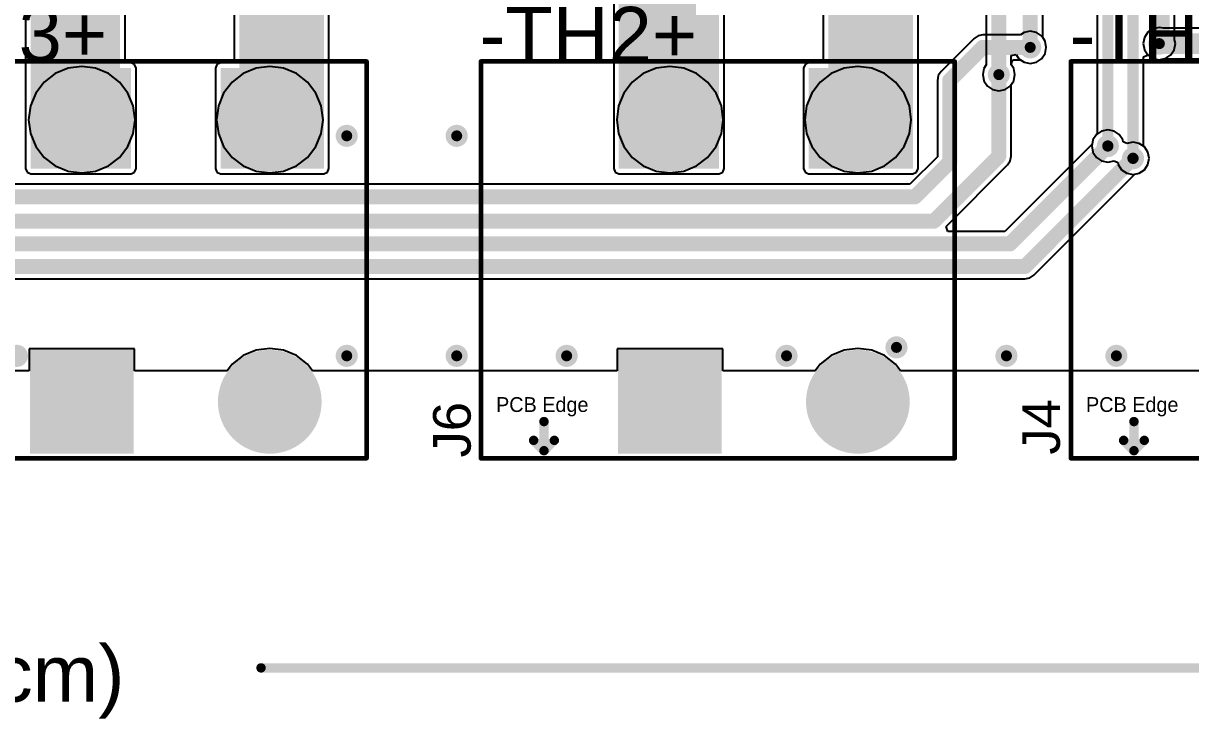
# Model space of a CAD drawing. Header units: millimetres. Extents: x -0.27 to 4.7, y -0.39 to 2.83.
# Drawn here: x 2.266 to 3.508, y -0.393 to 0.346 of the extents above; entities that cross this region are included whole.
import ezdxf

# ---------------------------------------------------------------- set-up
doc = ezdxf.new("R2010")
doc.units = ezdxf.units.MM
doc.header["$MEASUREMENT"] = 0
for name, color, linetype in [('BottomLayer', 5, 'Continuous'), ('BottomSolder', 6, 'Continuous'), ('Mechanical1', 6, 'Continuous'), ('MultiLayer', 9, 'Continuous'), ('PadHoleLayer', 156, 'Continuous'), ('TopLayer', 1, 'Continuous'), ('TopOverlay', 2, 'Continuous'), ('TopSolder', 216, 'Continuous'), ('ViaHoleLayer', 16, 'Continuous')]:
    doc.layers.add(name, color=color, linetype=linetype)
doc.styles.add('Arial', font='', dxfattribs={"height": 0.2})
doc.styles.get('Arial').set_extended_font_data('Arial')

# ---------------------------------------------------------------- blocks, each defined once
blk = doc.blocks.new('HA0200500000G_3')
at = {"layer": 'BottomLayer'}
h = blk.add_hatch(color=5, dxfattribs=at)
edge = h.paths.add_edge_path()
edge.add_arc((-0.1, 0.15), 0.0512, 0, 360)
h = blk.add_hatch(color=5, dxfattribs=at)
edge = h.paths.add_edge_path()
edge.add_arc((0.1, 0.15), 0.0512, 0, 360)
blk.add_hatch(color=5, dxfattribs=at).paths.add_polyline_path([(-0.1512, -0.0988), (-0.0488, -0.0988), (-0.0488, -0.2012), (-0.1512, -0.2012)])
h = blk.add_hatch(color=5, dxfattribs=at)
edge = h.paths.add_edge_path()
edge.add_arc((0.1, -0.15), 0.0512, 0, 360)
at = {"layer": 'BottomSolder'}
h = blk.add_hatch(color=6, dxfattribs=at)
edge = h.paths.add_edge_path()
edge.add_arc((-0.1, 0.15), 0.0552, 0, 360)
h = blk.add_hatch(color=6, dxfattribs=at)
edge = h.paths.add_edge_path()
edge.add_arc((0.1, 0.15), 0.0552, 0, 360)
blk.add_hatch(color=6, dxfattribs=at).paths.add_polyline_path([(-0.1552, -0.0948), (-0.0448, -0.0948), (-0.0448, -0.2052), (-0.1552, -0.2052)])
h = blk.add_hatch(color=6, dxfattribs=at)
edge = h.paths.add_edge_path()
edge.add_arc((0.1, -0.15), 0.0552, 0, 360)
at = {"layer": 'MultiLayer'}
h = blk.add_hatch(color=9, dxfattribs=at)
edge = h.paths.add_edge_path()
edge.add_arc((-0.1, 0.15), 0.0512, 0, 360)
h = blk.add_hatch(color=9, dxfattribs=at)
edge = h.paths.add_edge_path()
edge.add_arc((0.1, 0.15), 0.0512, 0, 360)
blk.add_hatch(color=9, dxfattribs=at).paths.add_polyline_path([(-0.1512, -0.0988), (-0.0488, -0.0988), (-0.0488, -0.2012), (-0.1512, -0.2012)])
h = blk.add_hatch(color=9, dxfattribs=at)
edge = h.paths.add_edge_path()
edge.add_arc((0.1, -0.15), 0.0512, 0, 360)
at = {"layer": 'PadHoleLayer'}
h = blk.add_hatch(color=156, dxfattribs=at)
edge = h.paths.add_edge_path()
edge.add_arc((-0.1, 0.15), 0.0256, 0, 360)
h = blk.add_hatch(color=156, dxfattribs=at)
edge = h.paths.add_edge_path()
edge.add_arc((0.1, 0.15), 0.0256, 0, 360)
h = blk.add_hatch(color=156, dxfattribs=at)
edge = h.paths.add_edge_path()
edge.add_arc((-0.1, -0.15), 0.0256, 0, 360)
h = blk.add_hatch(color=156, dxfattribs=at)
edge = h.paths.add_edge_path()
edge.add_arc((0.1, -0.15), 0.0256, 0, 360)
at = {"layer": 'TopLayer'}
h = blk.add_hatch(color=1, dxfattribs=at)
edge = h.paths.add_edge_path()
edge.add_arc((-0.1, 0.15), 0.0512, 0, 360)
h = blk.add_hatch(color=1, dxfattribs=at)
edge = h.paths.add_edge_path()
edge.add_arc((0.1, 0.15), 0.0512, 0, 360)
blk.add_hatch(color=1, dxfattribs=at).paths.add_polyline_path([(-0.1512, -0.0988), (-0.0488, -0.0988), (-0.0488, -0.2012), (-0.1512, -0.2012)])
h = blk.add_hatch(color=1, dxfattribs=at)
edge = h.paths.add_edge_path()
edge.add_arc((0.1, -0.15), 0.0512, 0, 360)
at = {"layer": 'TopSolder'}
h = blk.add_hatch(color=216, dxfattribs=at)
edge = h.paths.add_edge_path()
edge.add_arc((-0.1, 0.15), 0.0552, 0, 360)
h = blk.add_hatch(color=216, dxfattribs=at)
edge = h.paths.add_edge_path()
edge.add_arc((0.1, 0.15), 0.0552, 0, 360)
blk.add_hatch(color=216, dxfattribs=at).paths.add_polyline_path([(-0.1552, -0.0948), (-0.0448, -0.0948), (-0.0448, -0.2052), (-0.1552, -0.2052)])
h = blk.add_hatch(color=216, dxfattribs=at)
edge = h.paths.add_edge_path()
edge.add_arc((0.1, -0.15), 0.0552, 0, 360)
at = {"layer": 'TopOverlay'}
for points, const_width in [([(-0.301, -0.21), (-0.301, 0.212)], 0.005), ([(-0.301, 0.212), (0.203, 0.212)], 0.005), ([(0.203, -0.21), (0.203, 0.212)], 0.005), ([(-0.234, -0.202), (-0.234, -0.171)], 0.01), ([(-0.245, -0.191), (-0.234, -0.202)], 0.01), ([(-0.234, -0.202), (-0.223, -0.191)], 0.01), ([(-0.301, -0.21), (-0.195, -0.21)], 0.005), ([(-0.195, -0.21), (0.203, -0.21)], 0.005)]:
    blk.add_lwpolyline(points, dxfattribs=dict(at, const_width=const_width))
for points, const_width in [([(-0.3023, 0.212, 1), (-0.2998, 0.212, 1)], 0.0025), ([(-0.3023, 0.212, 1), (-0.2998, 0.212, 1)], 0.0025), ([(0.2018, 0.212, 1), (0.2042, 0.212, 1)], 0.0025), ([(0.2018, 0.212, 1), (0.2042, 0.212, 1)], 0.0025), ([(-0.2365, -0.171, 1), (-0.2315, -0.171, 1)], 0.005), ([(-0.2475, -0.191, 1), (-0.2425, -0.191, 1)], 0.005), ([(-0.2255, -0.191, 1), (-0.2205, -0.191, 1)], 0.005), ([(-0.2365, -0.202, 1), (-0.2315, -0.202, 1)], 0.005), ([(-0.2365, -0.202, 1), (-0.2315, -0.202, 1)], 0.005), ([(-0.2365, -0.202, 1), (-0.2315, -0.202, 1)], 0.005), ([(-0.3023, -0.21, 1), (-0.2998, -0.21, 1)], 0.0025), ([(-0.3023, -0.21, 1), (-0.2998, -0.21, 1)], 0.0025), ([(-0.1963, -0.21, 1), (-0.1938, -0.21, 1)], 0.0025), ([(-0.1963, -0.21, 1), (-0.1938, -0.21, 1)], 0.0025), ([(0.2018, -0.21, 1), (0.2042, -0.21, 1)], 0.0025), ([(0.2018, -0.21, 1), (0.2042, -0.21, 1)], 0.0025)]:
    blk.add_lwpolyline(points, format="xyb", close=True, dxfattribs=dict(at, const_width=const_width))
blk.add_text('PCB Edge', height=0.01575, dxfattribs=at).set_placement((-0.285, -0.1608))
blk = doc.blocks.new('HA0200500000G_4')
at = {"layer": 'BottomLayer'}
h = blk.add_hatch(color=5, dxfattribs=at)
edge = h.paths.add_edge_path()
edge.add_arc((-0.1, 0.15), 0.0512, 0, 360)
h = blk.add_hatch(color=5, dxfattribs=at)
edge = h.paths.add_edge_path()
edge.add_arc((0.1, 0.15), 0.0512, 0, 360)
blk.add_hatch(color=5, dxfattribs=at).paths.add_polyline_path([(-0.1512, -0.0988), (-0.0488, -0.0988), (-0.0488, -0.2012), (-0.1512, -0.2012)])
h = blk.add_hatch(color=5, dxfattribs=at)
edge = h.paths.add_edge_path()
edge.add_arc((0.1, -0.15), 0.0512, 0, 360)
at = {"layer": 'BottomSolder'}
h = blk.add_hatch(color=6, dxfattribs=at)
edge = h.paths.add_edge_path()
edge.add_arc((-0.1, 0.15), 0.0552, 0, 360)
h = blk.add_hatch(color=6, dxfattribs=at)
edge = h.paths.add_edge_path()
edge.add_arc((0.1, 0.15), 0.0552, 0, 360)
blk.add_hatch(color=6, dxfattribs=at).paths.add_polyline_path([(-0.1552, -0.0948), (-0.0448, -0.0948), (-0.0448, -0.2052), (-0.1552, -0.2052)])
h = blk.add_hatch(color=6, dxfattribs=at)
edge = h.paths.add_edge_path()
edge.add_arc((0.1, -0.15), 0.0552, 0, 360)
at = {"layer": 'MultiLayer'}
h = blk.add_hatch(color=9, dxfattribs=at)
edge = h.paths.add_edge_path()
edge.add_arc((-0.1, 0.15), 0.0512, 0, 360)
h = blk.add_hatch(color=9, dxfattribs=at)
edge = h.paths.add_edge_path()
edge.add_arc((0.1, 0.15), 0.0512, 0, 360)
blk.add_hatch(color=9, dxfattribs=at).paths.add_polyline_path([(-0.1512, -0.0988), (-0.0488, -0.0988), (-0.0488, -0.2012), (-0.1512, -0.2012)])
h = blk.add_hatch(color=9, dxfattribs=at)
edge = h.paths.add_edge_path()
edge.add_arc((0.1, -0.15), 0.0512, 0, 360)
at = {"layer": 'PadHoleLayer'}
h = blk.add_hatch(color=156, dxfattribs=at)
edge = h.paths.add_edge_path()
edge.add_arc((-0.1, 0.15), 0.0256, 0, 360)
h = blk.add_hatch(color=156, dxfattribs=at)
edge = h.paths.add_edge_path()
edge.add_arc((0.1, 0.15), 0.0256, 0, 360)
h = blk.add_hatch(color=156, dxfattribs=at)
edge = h.paths.add_edge_path()
edge.add_arc((-0.1, -0.15), 0.0256, 0, 360)
h = blk.add_hatch(color=156, dxfattribs=at)
edge = h.paths.add_edge_path()
edge.add_arc((0.1, -0.15), 0.0256, 0, 360)
at = {"layer": 'TopLayer'}
h = blk.add_hatch(color=1, dxfattribs=at)
edge = h.paths.add_edge_path()
edge.add_arc((-0.1, 0.15), 0.0512, 0, 360)
h = blk.add_hatch(color=1, dxfattribs=at)
edge = h.paths.add_edge_path()
edge.add_arc((0.1, 0.15), 0.0512, 0, 360)
blk.add_hatch(color=1, dxfattribs=at).paths.add_polyline_path([(-0.1512, -0.0988), (-0.0488, -0.0988), (-0.0488, -0.2012), (-0.1512, -0.2012)])
h = blk.add_hatch(color=1, dxfattribs=at)
edge = h.paths.add_edge_path()
edge.add_arc((0.1, -0.15), 0.0512, 0, 360)
at = {"layer": 'TopSolder'}
h = blk.add_hatch(color=216, dxfattribs=at)
edge = h.paths.add_edge_path()
edge.add_arc((-0.1, 0.15), 0.0552, 0, 360)
h = blk.add_hatch(color=216, dxfattribs=at)
edge = h.paths.add_edge_path()
edge.add_arc((0.1, 0.15), 0.0552, 0, 360)
blk.add_hatch(color=216, dxfattribs=at).paths.add_polyline_path([(-0.1552, -0.0948), (-0.0448, -0.0948), (-0.0448, -0.2052), (-0.1552, -0.2052)])
h = blk.add_hatch(color=216, dxfattribs=at)
edge = h.paths.add_edge_path()
edge.add_arc((0.1, -0.15), 0.0552, 0, 360)
at = {"layer": 'TopOverlay'}
for points, const_width in [([(-0.301, -0.21), (-0.301, 0.212)], 0.005), ([(-0.301, 0.212), (0.203, 0.212)], 0.005), ([(0.203, -0.21), (0.203, 0.212)], 0.005), ([(-0.234, -0.202), (-0.234, -0.171)], 0.01), ([(-0.245, -0.191), (-0.234, -0.202)], 0.01), ([(-0.234, -0.202), (-0.223, -0.191)], 0.01), ([(-0.301, -0.21), (-0.195, -0.21)], 0.005), ([(-0.195, -0.21), (0.203, -0.21)], 0.005)]:
    blk.add_lwpolyline(points, dxfattribs=dict(at, const_width=const_width))
for points, const_width in [([(-0.3023, 0.212, 1), (-0.2998, 0.212, 1)], 0.0025), ([(-0.3023, 0.212, 1), (-0.2998, 0.212, 1)], 0.0025), ([(0.2018, 0.212, 1), (0.2042, 0.212, 1)], 0.0025), ([(0.2018, 0.212, 1), (0.2042, 0.212, 1)], 0.0025), ([(-0.2365, -0.171, 1), (-0.2315, -0.171, 1)], 0.005), ([(-0.2475, -0.191, 1), (-0.2425, -0.191, 1)], 0.005), ([(-0.2255, -0.191, 1), (-0.2205, -0.191, 1)], 0.005), ([(-0.2365, -0.202, 1), (-0.2315, -0.202, 1)], 0.005), ([(-0.2365, -0.202, 1), (-0.2315, -0.202, 1)], 0.005), ([(-0.2365, -0.202, 1), (-0.2315, -0.202, 1)], 0.005), ([(-0.3023, -0.21, 1), (-0.2998, -0.21, 1)], 0.0025), ([(-0.3023, -0.21, 1), (-0.2998, -0.21, 1)], 0.0025), ([(-0.1963, -0.21, 1), (-0.1938, -0.21, 1)], 0.0025), ([(-0.1963, -0.21, 1), (-0.1938, -0.21, 1)], 0.0025), ([(0.2018, -0.21, 1), (0.2042, -0.21, 1)], 0.0025), ([(0.2018, -0.21, 1), (0.2042, -0.21, 1)], 0.0025)]:
    blk.add_lwpolyline(points, format="xyb", close=True, dxfattribs=dict(at, const_width=const_width))
blk.add_text('PCB Edge', height=0.01575, dxfattribs=at).set_placement((-0.285, -0.1608))
blk = doc.blocks.new('HA0200500000G_5')
at = {"layer": 'BottomLayer'}
h = blk.add_hatch(color=5, dxfattribs=at)
edge = h.paths.add_edge_path()
edge.add_arc((-0.1, 0.15), 0.0512, 0, 360)
h = blk.add_hatch(color=5, dxfattribs=at)
edge = h.paths.add_edge_path()
edge.add_arc((0.1, 0.15), 0.0512, 0, 360)
blk.add_hatch(color=5, dxfattribs=at).paths.add_polyline_path([(-0.1512, -0.0988), (-0.0488, -0.0988), (-0.0488, -0.2012), (-0.1512, -0.2012)])
h = blk.add_hatch(color=5, dxfattribs=at)
edge = h.paths.add_edge_path()
edge.add_arc((0.1, -0.15), 0.0512, 0, 360)
at = {"layer": 'BottomSolder'}
h = blk.add_hatch(color=6, dxfattribs=at)
edge = h.paths.add_edge_path()
edge.add_arc((-0.1, 0.15), 0.0552, 0, 360)
h = blk.add_hatch(color=6, dxfattribs=at)
edge = h.paths.add_edge_path()
edge.add_arc((0.1, 0.15), 0.0552, 0, 360)
blk.add_hatch(color=6, dxfattribs=at).paths.add_polyline_path([(-0.1552, -0.0948), (-0.0448, -0.0948), (-0.0448, -0.2052), (-0.1552, -0.2052)])
h = blk.add_hatch(color=6, dxfattribs=at)
edge = h.paths.add_edge_path()
edge.add_arc((0.1, -0.15), 0.0552, 0, 360)
at = {"layer": 'MultiLayer'}
h = blk.add_hatch(color=9, dxfattribs=at)
edge = h.paths.add_edge_path()
edge.add_arc((-0.1, 0.15), 0.0512, 0, 360)
h = blk.add_hatch(color=9, dxfattribs=at)
edge = h.paths.add_edge_path()
edge.add_arc((0.1, 0.15), 0.0512, 0, 360)
blk.add_hatch(color=9, dxfattribs=at).paths.add_polyline_path([(-0.1512, -0.0988), (-0.0488, -0.0988), (-0.0488, -0.2012), (-0.1512, -0.2012)])
h = blk.add_hatch(color=9, dxfattribs=at)
edge = h.paths.add_edge_path()
edge.add_arc((0.1, -0.15), 0.0512, 0, 360)
at = {"layer": 'PadHoleLayer'}
h = blk.add_hatch(color=156, dxfattribs=at)
edge = h.paths.add_edge_path()
edge.add_arc((-0.1, 0.15), 0.0256, 0, 360)
h = blk.add_hatch(color=156, dxfattribs=at)
edge = h.paths.add_edge_path()
edge.add_arc((0.1, 0.15), 0.0256, 0, 360)
h = blk.add_hatch(color=156, dxfattribs=at)
edge = h.paths.add_edge_path()
edge.add_arc((-0.1, -0.15), 0.0256, 0, 360)
h = blk.add_hatch(color=156, dxfattribs=at)
edge = h.paths.add_edge_path()
edge.add_arc((0.1, -0.15), 0.0256, 0, 360)
at = {"layer": 'TopLayer'}
h = blk.add_hatch(color=1, dxfattribs=at)
edge = h.paths.add_edge_path()
edge.add_arc((-0.1, 0.15), 0.0512, 0, 360)
h = blk.add_hatch(color=1, dxfattribs=at)
edge = h.paths.add_edge_path()
edge.add_arc((0.1, 0.15), 0.0512, 0, 360)
blk.add_hatch(color=1, dxfattribs=at).paths.add_polyline_path([(-0.1512, -0.0988), (-0.0488, -0.0988), (-0.0488, -0.2012), (-0.1512, -0.2012)])
h = blk.add_hatch(color=1, dxfattribs=at)
edge = h.paths.add_edge_path()
edge.add_arc((0.1, -0.15), 0.0512, 0, 360)
at = {"layer": 'TopSolder'}
h = blk.add_hatch(color=216, dxfattribs=at)
edge = h.paths.add_edge_path()
edge.add_arc((-0.1, 0.15), 0.0552, 0, 360)
h = blk.add_hatch(color=216, dxfattribs=at)
edge = h.paths.add_edge_path()
edge.add_arc((0.1, 0.15), 0.0552, 0, 360)
blk.add_hatch(color=216, dxfattribs=at).paths.add_polyline_path([(-0.1552, -0.0948), (-0.0448, -0.0948), (-0.0448, -0.2052), (-0.1552, -0.2052)])
h = blk.add_hatch(color=216, dxfattribs=at)
edge = h.paths.add_edge_path()
edge.add_arc((0.1, -0.15), 0.0552, 0, 360)
at = {"layer": 'TopOverlay'}
for points, const_width in [([(-0.301, -0.21), (-0.301, 0.212)], 0.005), ([(-0.301, 0.212), (0.203, 0.212)], 0.005), ([(0.203, -0.21), (0.203, 0.212)], 0.005), ([(-0.234, -0.202), (-0.234, -0.171)], 0.01), ([(-0.245, -0.191), (-0.234, -0.202)], 0.01), ([(-0.234, -0.202), (-0.223, -0.191)], 0.01), ([(-0.301, -0.21), (-0.195, -0.21)], 0.005), ([(-0.195, -0.21), (0.203, -0.21)], 0.005)]:
    blk.add_lwpolyline(points, dxfattribs=dict(at, const_width=const_width))
for points, const_width in [([(-0.3023, 0.212, 1), (-0.2998, 0.212, 1)], 0.0025), ([(-0.3023, 0.212, 1), (-0.2998, 0.212, 1)], 0.0025), ([(0.2018, 0.212, 1), (0.2042, 0.212, 1)], 0.0025), ([(0.2018, 0.212, 1), (0.2042, 0.212, 1)], 0.0025), ([(-0.2365, -0.171, 1), (-0.2315, -0.171, 1)], 0.005), ([(-0.2475, -0.191, 1), (-0.2425, -0.191, 1)], 0.005), ([(-0.2255, -0.191, 1), (-0.2205, -0.191, 1)], 0.005), ([(-0.2365, -0.202, 1), (-0.2315, -0.202, 1)], 0.005), ([(-0.2365, -0.202, 1), (-0.2315, -0.202, 1)], 0.005), ([(-0.2365, -0.202, 1), (-0.2315, -0.202, 1)], 0.005), ([(-0.3023, -0.21, 1), (-0.2998, -0.21, 1)], 0.0025), ([(-0.3023, -0.21, 1), (-0.2998, -0.21, 1)], 0.0025), ([(-0.1963, -0.21, 1), (-0.1938, -0.21, 1)], 0.0025), ([(-0.1963, -0.21, 1), (-0.1938, -0.21, 1)], 0.0025), ([(0.2018, -0.21, 1), (0.2042, -0.21, 1)], 0.0025), ([(0.2018, -0.21, 1), (0.2042, -0.21, 1)], 0.0025)]:
    blk.add_lwpolyline(points, format="xyb", close=True, dxfattribs=dict(at, const_width=const_width))
blk.add_text('PCB Edge', height=0.01575, dxfattribs=at).set_placement((-0.285, -0.1608))

msp = doc.modelspace()

# ---------------------------------------------------------------- hatches: boundary and pattern name
at = {"layer": 'BottomLayer'}
h = msp.add_hatch(color=5, dxfattribs=at)
edge = h.paths.add_edge_path()
edge.add_arc((3.4748, 0.3249), 0.0118, 0, 360)
h = msp.add_hatch(color=5, dxfattribs=at)
edge = h.paths.add_edge_path()
edge.add_arc((3.3374, 0.3209), 0.0118, 0, 360)
h = msp.add_hatch(color=5, dxfattribs=at)
edge = h.paths.add_edge_path()
edge.add_arc((3.304, 0.2919), 0.0118, 0, 360)
h = msp.add_hatch(color=5, dxfattribs=at)
edge = h.paths.add_edge_path()
edge.add_arc((2.6101, 0.2268), 0.0118, 0, 360)
h = msp.add_hatch(color=5, dxfattribs=at)
edge = h.paths.add_edge_path()
edge.add_arc((2.7271, 0.2268), 0.0118, 0, 360)
h = msp.add_hatch(color=5, dxfattribs=at)
edge = h.paths.add_edge_path()
edge.add_arc((3.42, 0.216), 0.0118, 0, 360)
h = msp.add_hatch(color=5, dxfattribs=at)
edge = h.paths.add_edge_path()
edge.add_arc((3.4468, 0.2029), 0.0118, 0, 360)
h = msp.add_hatch(color=5, dxfattribs=at)
edge = h.paths.add_edge_path()
edge.add_arc((3.1951, 0.0018), 0.0118, 0, 360)
h = msp.add_hatch(color=5, dxfattribs=at)
edge = h.paths.add_edge_path()
edge.add_arc((2.2591, -0.0072), 0.0118, 0, 360)
h = msp.add_hatch(color=5, dxfattribs=at)
edge = h.paths.add_edge_path()
edge.add_arc((2.6101, -0.0072), 0.0118, 0, 360)
h = msp.add_hatch(color=5, dxfattribs=at)
edge = h.paths.add_edge_path()
edge.add_arc((2.7271, -0.0072), 0.0118, 0, 360)
h = msp.add_hatch(color=5, dxfattribs=at)
edge = h.paths.add_edge_path()
edge.add_arc((2.8441, -0.0072), 0.0118, 0, 360)
h = msp.add_hatch(color=5, dxfattribs=at)
edge = h.paths.add_edge_path()
edge.add_arc((3.0781, -0.0072), 0.0118, 0, 360)
h = msp.add_hatch(color=5, dxfattribs=at)
edge = h.paths.add_edge_path()
edge.add_arc((3.3121, -0.0072), 0.0118, 0, 360)
h = msp.add_hatch(color=5, dxfattribs=at)
edge = h.paths.add_edge_path()
edge.add_arc((3.4291, -0.0072), 0.0118, 0, 360)
at = {"layer": 'BottomSolder'}
h = msp.add_hatch(color=6, dxfattribs=at)
edge = h.paths.add_edge_path()
edge.add_arc((3.3374, 0.3209), 0.00591, 0, 360)
h = msp.add_hatch(color=6, dxfattribs=at)
edge = h.paths.add_edge_path()
edge.add_arc((3.4748, 0.3249), 0.00591, 0, 360)
h = msp.add_hatch(color=6, dxfattribs=at)
edge = h.paths.add_edge_path()
edge.add_arc((3.304, 0.2919), 0.00591, 0, 360)
h = msp.add_hatch(color=6, dxfattribs=at)
edge = h.paths.add_edge_path()
edge.add_arc((2.6101, 0.2268), 0.00591, 0, 360)
h = msp.add_hatch(color=6, dxfattribs=at)
edge = h.paths.add_edge_path()
edge.add_arc((2.7271, 0.2268), 0.00591, 0, 360)
h = msp.add_hatch(color=6, dxfattribs=at)
edge = h.paths.add_edge_path()
edge.add_arc((3.42, 0.216), 0.00591, 0, 360)
h = msp.add_hatch(color=6, dxfattribs=at)
edge = h.paths.add_edge_path()
edge.add_arc((3.4468, 0.2029), 0.00591, 0, 360)
h = msp.add_hatch(color=6, dxfattribs=at)
edge = h.paths.add_edge_path()
edge.add_arc((3.1951, 0.0018), 0.00591, 0, 360)
h = msp.add_hatch(color=6, dxfattribs=at)
edge = h.paths.add_edge_path()
edge.add_arc((2.6101, -0.0072), 0.00591, 0, 360)
h = msp.add_hatch(color=6, dxfattribs=at)
edge = h.paths.add_edge_path()
edge.add_arc((2.7271, -0.0072), 0.00591, 0, 360)
h = msp.add_hatch(color=6, dxfattribs=at)
edge = h.paths.add_edge_path()
edge.add_arc((2.8441, -0.0072), 0.00591, 0, 360)
h = msp.add_hatch(color=6, dxfattribs=at)
edge = h.paths.add_edge_path()
edge.add_arc((3.0781, -0.0072), 0.00591, 0, 360)
h = msp.add_hatch(color=6, dxfattribs=at)
edge = h.paths.add_edge_path()
edge.add_arc((3.3121, -0.0072), 0.00591, 0, 360)
h = msp.add_hatch(color=6, dxfattribs=at)
edge = h.paths.add_edge_path()
edge.add_arc((3.4291, -0.0072), 0.00591, 0, 360)
at = {"layer": 'TopLayer'}
for points in [[(2.369, 0.4399), (2.2738, 0.4399), (2.2738, 0.1919), (2.369, 0.1919)], [(2.4958, 0.1919), (2.5858, 0.1919), (2.5858, 0.438), (2.4958, 0.438)], [(3.0064, 0.439), (2.8996, 0.439), (2.8996, 0.1919), (3.0064, 0.1919)], [(3.1226, 0.1919), (3.2126, 0.1919), (3.2126, 0.4399), (3.1226, 0.4399)], [(2.3806, 0.2989), (2.3556, 0.2989), (2.3556, 0.1919), (2.3806, 0.1919)], [(2.4758, 0.1919), (2.5008, 0.1919), (2.5008, 0.2989), (2.4758, 0.2989)], [(3.0064, 0.2989), (2.9814, 0.2989), (2.9814, 0.1919), (3.0064, 0.1919)], [(3.1016, 0.1919), (3.1266, 0.1919), (3.1266, 0.2989), (3.1016, 0.2989)]]:
    msp.add_hatch(color=1, dxfattribs=at).paths.add_polyline_path(points)
h = msp.add_hatch(color=1, dxfattribs=at)
edge = h.paths.add_edge_path()
edge.add_arc((3.4748, 0.3249), 0.0118, 0, 360)
h = msp.add_hatch(color=1, dxfattribs=at)
edge = h.paths.add_edge_path()
edge.add_arc((3.3374, 0.3209), 0.0118, 0, 360)
h = msp.add_hatch(color=1, dxfattribs=at)
edge = h.paths.add_edge_path()
edge.add_arc((3.304, 0.2919), 0.0118, 0, 360)
h = msp.add_hatch(color=1, dxfattribs=at)
edge = h.paths.add_edge_path()
edge.add_arc((2.6101, 0.2268), 0.0118, 0, 360)
h = msp.add_hatch(color=1, dxfattribs=at)
edge = h.paths.add_edge_path()
edge.add_arc((2.7271, 0.2268), 0.0118, 0, 360)
h = msp.add_hatch(color=1, dxfattribs=at)
edge = h.paths.add_edge_path()
edge.add_arc((3.42, 0.216), 0.0118, 0, 360)
h = msp.add_hatch(color=1, dxfattribs=at)
edge = h.paths.add_edge_path()
edge.add_arc((3.4468, 0.2029), 0.0118, 0, 360)
h = msp.add_hatch(color=1, dxfattribs=at)
edge = h.paths.add_edge_path()
edge.add_arc((3.1951, 0.0018), 0.0118, 0, 360)
h = msp.add_hatch(color=1, dxfattribs=at)
edge = h.paths.add_edge_path()
edge.add_arc((2.2591, -0.0072), 0.0118, 0, 360)
h = msp.add_hatch(color=1, dxfattribs=at)
edge = h.paths.add_edge_path()
edge.add_arc((2.6101, -0.0072), 0.0118, 0, 360)
h = msp.add_hatch(color=1, dxfattribs=at)
edge = h.paths.add_edge_path()
edge.add_arc((2.7271, -0.0072), 0.0118, 0, 360)
h = msp.add_hatch(color=1, dxfattribs=at)
edge = h.paths.add_edge_path()
edge.add_arc((2.8441, -0.0072), 0.0118, 0, 360)
h = msp.add_hatch(color=1, dxfattribs=at)
edge = h.paths.add_edge_path()
edge.add_arc((3.0781, -0.0072), 0.0118, 0, 360)
h = msp.add_hatch(color=1, dxfattribs=at)
edge = h.paths.add_edge_path()
edge.add_arc((3.3121, -0.0072), 0.0118, 0, 360)
h = msp.add_hatch(color=1, dxfattribs=at)
edge = h.paths.add_edge_path()
edge.add_arc((3.4291, -0.0072), 0.0118, 0, 360)
at = {"layer": 'TopSolder'}
h = msp.add_hatch(color=216, dxfattribs=at)
edge = h.paths.add_edge_path()
edge.add_arc((3.3374, 0.3209), 0.00591, 0, 360)
h = msp.add_hatch(color=216, dxfattribs=at)
edge = h.paths.add_edge_path()
edge.add_arc((3.4748, 0.3249), 0.00591, 0, 360)
h = msp.add_hatch(color=216, dxfattribs=at)
edge = h.paths.add_edge_path()
edge.add_arc((3.304, 0.2919), 0.00591, 0, 360)
h = msp.add_hatch(color=216, dxfattribs=at)
edge = h.paths.add_edge_path()
edge.add_arc((2.6101, 0.2268), 0.00591, 0, 360)
h = msp.add_hatch(color=216, dxfattribs=at)
edge = h.paths.add_edge_path()
edge.add_arc((2.7271, 0.2268), 0.00591, 0, 360)
h = msp.add_hatch(color=216, dxfattribs=at)
edge = h.paths.add_edge_path()
edge.add_arc((3.42, 0.216), 0.00591, 0, 360)
h = msp.add_hatch(color=216, dxfattribs=at)
edge = h.paths.add_edge_path()
edge.add_arc((3.4468, 0.2029), 0.00591, 0, 360)
h = msp.add_hatch(color=216, dxfattribs=at)
edge = h.paths.add_edge_path()
edge.add_arc((3.1951, 0.0018), 0.00591, 0, 360)
h = msp.add_hatch(color=216, dxfattribs=at)
edge = h.paths.add_edge_path()
edge.add_arc((2.6101, -0.0072), 0.00591, 0, 360)
h = msp.add_hatch(color=216, dxfattribs=at)
edge = h.paths.add_edge_path()
edge.add_arc((2.7271, -0.0072), 0.00591, 0, 360)
h = msp.add_hatch(color=216, dxfattribs=at)
edge = h.paths.add_edge_path()
edge.add_arc((2.8441, -0.0072), 0.00591, 0, 360)
h = msp.add_hatch(color=216, dxfattribs=at)
edge = h.paths.add_edge_path()
edge.add_arc((3.0781, -0.0072), 0.00591, 0, 360)
h = msp.add_hatch(color=216, dxfattribs=at)
edge = h.paths.add_edge_path()
edge.add_arc((3.3121, -0.0072), 0.00591, 0, 360)
h = msp.add_hatch(color=216, dxfattribs=at)
edge = h.paths.add_edge_path()
edge.add_arc((3.4291, -0.0072), 0.00591, 0, 360)
at = {"layer": 'ViaHoleLayer'}
h = msp.add_hatch(color=16, dxfattribs=at)
edge = h.paths.add_edge_path()
edge.add_arc((3.3374, 0.3209), 0.00591, 0, 360)
h = msp.add_hatch(color=16, dxfattribs=at)
edge = h.paths.add_edge_path()
edge.add_arc((3.4748, 0.3249), 0.00591, 0, 360)
h = msp.add_hatch(color=16, dxfattribs=at)
edge = h.paths.add_edge_path()
edge.add_arc((3.304, 0.2919), 0.00591, 0, 360)
h = msp.add_hatch(color=16, dxfattribs=at)
edge = h.paths.add_edge_path()
edge.add_arc((2.6101, 0.2268), 0.00591, 0, 360)
h = msp.add_hatch(color=16, dxfattribs=at)
edge = h.paths.add_edge_path()
edge.add_arc((2.7271, 0.2268), 0.00591, 0, 360)
h = msp.add_hatch(color=16, dxfattribs=at)
edge = h.paths.add_edge_path()
edge.add_arc((3.42, 0.216), 0.00591, 0, 360)
h = msp.add_hatch(color=16, dxfattribs=at)
edge = h.paths.add_edge_path()
edge.add_arc((3.4468, 0.2029), 0.00591, 0, 360)
h = msp.add_hatch(color=16, dxfattribs=at)
edge = h.paths.add_edge_path()
edge.add_arc((3.1951, 0.0018), 0.00591, 0, 360)
h = msp.add_hatch(color=16, dxfattribs=at)
edge = h.paths.add_edge_path()
edge.add_arc((2.6101, -0.0072), 0.00591, 0, 360)
h = msp.add_hatch(color=16, dxfattribs=at)
edge = h.paths.add_edge_path()
edge.add_arc((2.7271, -0.0072), 0.00591, 0, 360)
h = msp.add_hatch(color=16, dxfattribs=at)
edge = h.paths.add_edge_path()
edge.add_arc((2.8441, -0.0072), 0.00591, 0, 360)
h = msp.add_hatch(color=16, dxfattribs=at)
edge = h.paths.add_edge_path()
edge.add_arc((3.0781, -0.0072), 0.00591, 0, 360)
h = msp.add_hatch(color=16, dxfattribs=at)
edge = h.paths.add_edge_path()
edge.add_arc((3.3121, -0.0072), 0.00591, 0, 360)
h = msp.add_hatch(color=16, dxfattribs=at)
edge = h.paths.add_edge_path()
edge.add_arc((3.4291, -0.0072), 0.00591, 0, 360)

# ---------------------------------------------------------------- linework, layer by layer
at = {"layer": 'BottomLayer'}
for p, q in [((3.3308, 0.3368), (3.327, 0.3342)), ((3.3374, 0.3381), (3.3308, 0.3368)), ((3.344, 0.3368), (3.3374, 0.3381)), ((3.3495, 0.3331), (3.344, 0.3368)), ((3.4627, 0.3371), (3.459, 0.3315)), ((3.4683, 0.3408), (3.4627, 0.3371)), ((3.4748, 0.3421), (3.4683, 0.3408)), ((3.479, 0.3413), (3.4748, 0.3421)), ((3.8232, 0.3413), (3.479, 0.3413)), ((3.2776, 0.3303), (3.2425, 0.2952)), ((3.2819, 0.3332), (3.2776, 0.3303)), ((3.2869, 0.3342), (3.2819, 0.3332)), ((3.327, 0.3342), (3.2869, 0.3342)), ((3.3532, 0.3275), (3.3495, 0.3331)), ((3.3545, 0.3209), (3.3532, 0.3275)), ((3.459, 0.3315), (3.4577, 0.3249)), ((3.4577, 0.3249), (3.459, 0.3184)), ((3.3495, 0.3088), (3.3532, 0.3144)), ((3.3532, 0.3144), (3.3545, 0.3209)), ((3.459, 0.3184), (3.4627, 0.3128)), ((3.4627, 0.3128), (3.4683, 0.3091)), ((2.3136, 0.2987), (2.2999, 0.293)), ((2.3282, 0.3006), (2.3136, 0.2987)), ((2.3429, 0.2987), (2.3282, 0.3006)), ((2.3566, 0.293), (2.3429, 0.2987)), ((2.5136, 0.2987), (2.4999, 0.293)), ((2.5282, 0.3006), (2.5136, 0.2987)), ((2.5429, 0.2987), (2.5282, 0.3006)), ((2.5566, 0.293), (2.5429, 0.2987)), ((2.9394, 0.2987), (2.9257, 0.293)), ((2.954, 0.3006), (2.9394, 0.2987)), ((2.9687, 0.2987), (2.954, 0.3006)), ((2.9824, 0.293), (2.9687, 0.2987)), ((3.1394, 0.2987), (3.1257, 0.293)), ((3.154, 0.3006), (3.1394, 0.2987)), ((3.1687, 0.2987), (3.154, 0.3006)), ((3.1824, 0.293), (3.1687, 0.2987)), ((3.317, 0.3027), (3.319, 0.3077)), ((3.3198, 0.2985), (3.317, 0.3027)), ((3.319, 0.3077), (3.327, 0.3077)), ((3.3211, 0.2919), (3.3198, 0.2985)), ((3.327, 0.3077), (3.3308, 0.3051)), ((3.3308, 0.3051), (3.3374, 0.3038)), ((3.3374, 0.3038), (3.344, 0.3051)), ((3.344, 0.3051), (3.3495, 0.3088)), ((3.4683, 0.3091), (3.4748, 0.3078)), ((3.4748, 0.3078), (3.479, 0.3086)), ((3.479, 0.3086), (3.8299, 0.3086)), ((2.2999, 0.293), (2.2882, 0.284)), ((2.3683, 0.284), (2.3566, 0.293)), ((2.4999, 0.293), (2.4882, 0.284)), ((2.5683, 0.284), (2.5566, 0.293)), ((2.9257, 0.293), (2.914, 0.284)), ((2.9941, 0.284), (2.9824, 0.293)), ((3.1257, 0.293), (3.114, 0.284)), ((3.1941, 0.284), (3.1824, 0.293)), ((3.2396, 0.2909), (3.2386, 0.2858)), ((3.2386, 0.2858), (3.2386, 0.2044)), ((3.2425, 0.2952), (3.2396, 0.2909)), ((3.3198, 0.2854), (3.3211, 0.2919)), ((2.2882, 0.284), (2.2791, 0.2723)), ((2.3773, 0.2723), (2.3683, 0.284)), ((2.4882, 0.284), (2.4791, 0.2723)), ((2.5773, 0.2723), (2.5683, 0.284)), ((2.914, 0.284), (2.9049, 0.2723)), ((3.0031, 0.2723), (2.9941, 0.284)), ((3.114, 0.284), (3.1049, 0.2723)), ((3.2031, 0.2723), (3.1941, 0.284)), ((3.3173, 0.2815), (3.3198, 0.2854)), ((3.3173, 0.2051), (3.3173, 0.2815)), ((2.2791, 0.2723), (2.2735, 0.2586)), ((2.383, 0.2586), (2.3773, 0.2723)), ((2.4791, 0.2723), (2.4735, 0.2586)), ((2.583, 0.2586), (2.5773, 0.2723)), ((2.9049, 0.2723), (2.8993, 0.2586)), ((3.0088, 0.2586), (3.0031, 0.2723)), ((3.1049, 0.2723), (3.0993, 0.2586)), ((3.2088, 0.2586), (3.2031, 0.2723)), ((2.2735, 0.2586), (2.2716, 0.2439)), ((2.3849, 0.2439), (2.383, 0.2586)), ((2.4735, 0.2586), (2.4716, 0.2439)), ((2.5849, 0.2439), (2.583, 0.2586)), ((2.8993, 0.2586), (2.8974, 0.2439)), ((3.0107, 0.2439), (3.0088, 0.2586)), ((3.0993, 0.2586), (3.0974, 0.2439)), ((3.2107, 0.2439), (3.2088, 0.2586)), ((2.2716, 0.2439), (2.2735, 0.2293)), ((2.383, 0.2293), (2.3849, 0.2439)), ((2.4716, 0.2439), (2.4735, 0.2293)), ((2.583, 0.2293), (2.5849, 0.2439)), ((2.8974, 0.2439), (2.8993, 0.2293)), ((3.0088, 0.2293), (3.0107, 0.2439)), ((3.0974, 0.2439), (3.0993, 0.2293)), ((3.2088, 0.2293), (3.2107, 0.2439)), ((2.2735, 0.2293), (2.2791, 0.2156)), ((2.3773, 0.2156), (2.383, 0.2293)), ((2.4735, 0.2293), (2.4791, 0.2156)), ((2.5773, 0.2156), (2.583, 0.2293)), ((2.8993, 0.2293), (2.9049, 0.2156)), ((3.0031, 0.2156), (3.0088, 0.2293)), ((3.0993, 0.2293), (3.1049, 0.2156)), ((3.2031, 0.2156), (3.2088, 0.2293)), ((3.4079, 0.2281), (3.4042, 0.2226)), ((3.4134, 0.2318), (3.4079, 0.2281)), ((3.42, 0.2331), (3.4134, 0.2318)), ((3.4266, 0.2318), (3.42, 0.2331)), ((3.4321, 0.2281), (3.4266, 0.2318)), ((3.4358, 0.2226), (3.4321, 0.2281)), ((2.2791, 0.2156), (2.2882, 0.2039)), ((2.3683, 0.2039), (2.3773, 0.2156)), ((2.4791, 0.2156), (2.4882, 0.2039)), ((2.5683, 0.2039), (2.5773, 0.2156)), ((2.9049, 0.2156), (2.914, 0.2039)), ((2.9941, 0.2039), (3.0031, 0.2156)), ((3.1049, 0.2156), (3.114, 0.2039)), ((3.1941, 0.2039), (3.2031, 0.2156)), ((3.4033, 0.218), (3.3105, 0.1252)), ((3.4042, 0.2226), (3.4033, 0.218)), ((3.4363, 0.2204), (3.4358, 0.2226)), ((3.4403, 0.2188), (3.4363, 0.2204)), ((3.4468, 0.2201), (3.4403, 0.2188)), ((3.4534, 0.2188), (3.4468, 0.2201)), ((3.4589, 0.2151), (3.4534, 0.2188)), ((3.4627, 0.2095), (3.4589, 0.2151)), ((2.2882, 0.2039), (2.2999, 0.1949)), ((2.3566, 0.1949), (2.3683, 0.2039)), ((2.4882, 0.2039), (2.4999, 0.1949)), ((2.5566, 0.1949), (2.5683, 0.2039)), ((2.914, 0.2039), (2.9257, 0.1949)), ((2.9824, 0.1949), (2.9941, 0.2039)), ((3.114, 0.2039), (3.1257, 0.1949)), ((3.1824, 0.1949), (3.1941, 0.2039)), ((3.2386, 0.2044), (3.2094, 0.1753)), ((3.3134, 0.1958), (3.3162, 0.2001)), ((3.3162, 0.2001), (3.3173, 0.2051)), ((3.464, 0.2029), (3.4627, 0.2095)), ((3.4627, 0.1964), (3.464, 0.2029)), ((2.2999, 0.1949), (2.3136, 0.1892)), ((2.3136, 0.1892), (2.3282, 0.1873)), ((2.3282, 0.1873), (2.3429, 0.1892)), ((2.3429, 0.1892), (2.3566, 0.1949)), ((2.4999, 0.1949), (2.5136, 0.1892)), ((2.5136, 0.1892), (2.5282, 0.1873)), ((2.5282, 0.1873), (2.5429, 0.1892)), ((2.5429, 0.1892), (2.5566, 0.1949)), ((2.9257, 0.1949), (2.9394, 0.1892)), ((2.9394, 0.1892), (2.954, 0.1873)), ((2.954, 0.1873), (2.9687, 0.1892)), ((2.9687, 0.1892), (2.9824, 0.1949)), ((3.1257, 0.1949), (3.1394, 0.1892)), ((3.1394, 0.1892), (3.154, 0.1873)), ((3.154, 0.1873), (3.1687, 0.1892)), ((3.1687, 0.1892), (3.1824, 0.1949)), ((3.2478, 0.1302), (3.3134, 0.1958)), ((3.4488, 0.1862), (3.4534, 0.1871)), ((3.4534, 0.1871), (3.4589, 0.1908)), ((3.4589, 0.1908), (3.4627, 0.1964)), ((3.2094, 0.1753), (1.2175, 0.1753)), ((3.3412, 0.0786), (3.4488, 0.1862)), ((3.2499, 0.1252), (3.2478, 0.1302)), ((3.3105, 0.1252), (3.2499, 0.1252)), ((1.0091, 0.0747), (3.3318, 0.0747)), ((3.3318, 0.0747), (3.3369, 0.0757)), ((3.3369, 0.0757), (3.3412, 0.0786)), ((2.3844, 0.0001), (2.272, 0.0001)), ((2.272, 0.0001), (2.272, -0.023)), ((2.3844, -0.023), (2.3844, 0.0001)), ((2.5282, 0.0006), (2.5136, -0.0013)), ((2.5429, -0.0013), (2.5282, 0.0006)), ((3.0102, 0.0001), (2.8978, 0.0001)), ((2.8978, 0.0001), (2.8978, -0.023)), ((3.0102, -0.023), (3.0102, 0.0001)), ((3.154, 0.0006), (3.1394, -0.0013)), ((3.1687, -0.0013), (3.154, 0.0006)), ((2.4999, -0.007), (2.4882, -0.016)), ((2.5136, -0.0013), (2.4999, -0.007)), ((2.5566, -0.007), (2.5429, -0.0013)), ((2.5683, -0.016), (2.5566, -0.007)), ((3.1257, -0.007), (3.114, -0.016)), ((3.1394, -0.0013), (3.1257, -0.007)), ((3.1824, -0.007), (3.1687, -0.0013)), ((3.1941, -0.016), (3.1824, -0.007)), ((2.272, -0.023), (1.9439, -0.023)), ((2.4828, -0.023), (2.3844, -0.023)), ((2.4882, -0.016), (2.4828, -0.023)), ((2.5737, -0.023), (2.5683, -0.016)), ((2.8978, -0.023), (2.5737, -0.023)), ((3.1086, -0.023), (3.0102, -0.023)), ((3.114, -0.016), (3.1086, -0.023)), ((3.1995, -0.023), (3.1941, -0.016)), ((3.5256, -0.023), (3.1995, -0.023))]:
    msp.add_line(p, q, dxfattribs=at)
for points, const_width in [([(3.4748, 0.3249), (3.8299, 0.3249)], 0.022), ([(3.2518, 0.2858), (3.2869, 0.3209)], 0.016), ([(3.2869, 0.3209), (3.3374, 0.3209)], 0.016), ([(3.304, 0.2051), (3.304, 0.2919)], 0.016), ([(3.2518, 0.1989), (3.2518, 0.2858)], 0.016), ([(3.3159, 0.1119), (3.42, 0.216)], 0.016), ([(3.2349, 0.136), (3.304, 0.2051)], 0.016), ([(3.2149, 0.162), (3.2518, 0.1989)], 0.016), ([(3.3318, 0.0879), (3.4468, 0.2029)], 0.016), ([(1.212, 0.162), (3.2149, 0.162)], 0.016), ([(1.2029, 0.136), (3.2349, 0.136)], 0.016), ([(1.0201, 0.1119), (3.3159, 0.1119)], 0.016), ([(1.0091, 0.0879), (3.3318, 0.0879)], 0.016)]:
    msp.add_lwpolyline(points, dxfattribs=dict(at, const_width=const_width))
for points, const_width in [([(3.4693, 0.3249, 1), (3.4803, 0.3249, 1)], 0.011), ([(3.2829, 0.3209, 1), (3.2909, 0.3209, 1)], 0.008), ([(3.2829, 0.3209, 1), (3.2909, 0.3209, 1)], 0.008), ([(3.3334, 0.3209, 1), (3.3414, 0.3209, 1)], 0.008), ([(3.3, 0.2919, 1), (3.308, 0.2919, 1)], 0.008), ([(3.2478, 0.2858, 1), (3.2558, 0.2858, 1)], 0.008), ([(3.2478, 0.2858, 1), (3.2558, 0.2858, 1)], 0.008), ([(3.416, 0.216, 1), (3.424, 0.216, 1)], 0.008), ([(3.3, 0.2051, 1), (3.308, 0.2051, 1)], 0.008), ([(3.3, 0.2051, 1), (3.308, 0.2051, 1)], 0.008), ([(3.2478, 0.1989, 1), (3.2558, 0.1989, 1)], 0.008), ([(3.2478, 0.1989, 1), (3.2558, 0.1989, 1)], 0.008), ([(3.4428, 0.2029, 1), (3.4508, 0.2029, 1)], 0.008), ([(3.2109, 0.162, 1), (3.2189, 0.162, 1)], 0.008), ([(3.2109, 0.162, 1), (3.2189, 0.162, 1)], 0.008), ([(3.2309, 0.136, 1), (3.2389, 0.136, 1)], 0.008), ([(3.2309, 0.136, 1), (3.2389, 0.136, 1)], 0.008), ([(3.3119, 0.1119, 1), (3.3199, 0.1119, 1)], 0.008), ([(3.3119, 0.1119, 1), (3.3199, 0.1119, 1)], 0.008), ([(3.3278, 0.0879, 1), (3.3358, 0.0879, 1)], 0.008), ([(3.3278, 0.0879, 1), (3.3358, 0.0879, 1)], 0.008)]:
    msp.add_lwpolyline(points, format="xyb", close=True, dxfattribs=dict(at, const_width=const_width))
at = {"layer": 'Mechanical1', "const_width": 0.01}
msp.add_lwpolyline([(2.5189, -0.3391), (4.6252, -0.3391)], dxfattribs=at)
at = {"layer": 'Mechanical1', "const_width": 0.005}
msp.add_lwpolyline([(2.5164, -0.3391, 1), (2.5214, -0.3391, 1)], format="xyb", close=True, dxfattribs=at)
at = {"layer": 'TopLayer'}
for p, q in [((3.4911, 0.3291), (3.4911, 1.0277)), ((3.2907, 0.5161), (3.2907, 0.3024)), ((3.3507, 0.3314), (3.3507, 0.4989)), ((3.4088, 0.5073), (3.4088, 0.2287)), ((2.2684, 0.4399), (2.2684, 0.1919)), ((2.5912, 0.1919), (2.5912, 0.438)), ((2.8942, 0.439), (2.8942, 0.1919)), ((3.218, 0.1919), (3.218, 0.4399)), ((3.0118, 0.2989), (3.0118, 0.3759)), ((3.1172, 0.3759), (3.1172, 0.3044)), ((2.3744, 0.3044), (2.3744, 0.3722)), ((2.4904, 0.371), (2.4904, 0.3044)), ((3.3532, 0.3275), (3.3507, 0.3314)), ((3.3545, 0.3209), (3.3532, 0.3275)), ((3.4907, 0.3184), (3.492, 0.3249)), ((3.492, 0.3249), (3.4911, 0.3291)), ((3.3173, 0.3124), (3.3223, 0.3134)), ((3.3173, 0.3024), (3.3173, 0.3124)), ((3.3223, 0.3134), (3.3253, 0.3088)), ((3.3495, 0.3088), (3.3532, 0.3144)), ((3.3532, 0.3144), (3.3545, 0.3209)), ((3.458, 0.3108), (3.4613, 0.3122)), ((3.458, 0.2157), (3.458, 0.3108)), ((3.4613, 0.3122), (3.463, 0.3126)), ((3.463, 0.3126), (3.4683, 0.3091)), ((3.4814, 0.3091), (3.4869, 0.3128)), ((3.4869, 0.3128), (3.4907, 0.3184)), ((2.3806, 0.3044), (2.3744, 0.3044)), ((2.3844, 0.3028), (2.3806, 0.3044)), ((2.386, 0.2989), (2.3844, 0.3028)), ((2.386, 0.1919), (2.386, 0.2989)), ((2.472, 0.3028), (2.4704, 0.2989)), ((2.4704, 0.2989), (2.4704, 0.1919)), ((2.4758, 0.3044), (2.472, 0.3028)), ((2.4904, 0.3044), (2.4758, 0.3044)), ((3.0118, 0.1919), (3.0118, 0.2989)), ((3.0978, 0.3028), (3.0962, 0.2989)), ((3.0962, 0.2989), (3.0962, 0.1919)), ((3.1016, 0.3044), (3.0978, 0.3028)), ((3.1172, 0.3044), (3.1016, 0.3044)), ((3.2882, 0.2985), (3.2869, 0.2919)), ((3.2907, 0.3024), (3.2882, 0.2985)), ((3.3198, 0.2985), (3.3173, 0.3024)), ((3.3211, 0.2919), (3.3198, 0.2985)), ((3.3253, 0.3088), (3.3308, 0.3051)), ((3.3308, 0.3051), (3.3374, 0.3038)), ((3.3374, 0.3038), (3.344, 0.3051)), ((3.344, 0.3051), (3.3495, 0.3088)), ((3.4683, 0.3091), (3.4748, 0.3078)), ((3.4748, 0.3078), (3.4814, 0.3091)), ((3.2869, 0.2919), (3.2882, 0.2854)), ((3.3198, 0.2854), (3.3211, 0.2919)), ((3.2882, 0.2854), (3.2919, 0.2798)), ((3.2919, 0.2798), (3.2974, 0.2761)), ((3.2974, 0.2761), (3.304, 0.2748)), ((3.304, 0.2748), (3.3106, 0.2761)), ((3.3106, 0.2761), (3.3161, 0.2798)), ((3.3161, 0.2798), (3.3198, 0.2854)), ((3.4079, 0.2281), (3.4042, 0.2226)), ((3.4088, 0.2287), (3.4079, 0.2281)), ((3.4042, 0.2226), (3.4029, 0.216)), ((3.4029, 0.216), (3.4042, 0.2094)), ((3.4589, 0.2151), (3.458, 0.2157)), ((3.4627, 0.2095), (3.4589, 0.2151)), ((3.4042, 0.2094), (3.4079, 0.2039)), ((3.4079, 0.2039), (3.4134, 0.2002)), ((3.4134, 0.2002), (3.42, 0.1989)), ((3.42, 0.1989), (3.4266, 0.2002)), ((3.4266, 0.2002), (3.4306, 0.1985)), ((3.464, 0.2029), (3.4627, 0.2095)), ((3.4627, 0.1964), (3.464, 0.2029)), ((2.2684, 0.1919), (2.27, 0.1881)), ((2.27, 0.1881), (2.2738, 0.1865)), ((2.2738, 0.1865), (2.3806, 0.1865)), ((2.3806, 0.1865), (2.3844, 0.1881)), ((2.3844, 0.1881), (2.386, 0.1919)), ((2.4704, 0.1919), (2.472, 0.1881)), ((2.472, 0.1881), (2.4758, 0.1865)), ((2.4758, 0.1865), (2.5858, 0.1865)), ((2.5858, 0.1865), (2.5896, 0.1881)), ((2.5896, 0.1881), (2.5912, 0.1919)), ((2.8942, 0.1919), (2.8958, 0.1881)), ((2.8958, 0.1881), (2.8996, 0.1865)), ((2.8996, 0.1865), (3.0064, 0.1865)), ((3.0064, 0.1865), (3.0102, 0.1881)), ((3.0102, 0.1881), (3.0118, 0.1919)), ((3.0962, 0.1919), (3.0978, 0.1881)), ((3.0978, 0.1881), (3.1016, 0.1865)), ((3.1016, 0.1865), (3.2126, 0.1865)), ((3.2126, 0.1865), (3.2164, 0.1881)), ((3.2164, 0.1881), (3.218, 0.1919)), ((3.4306, 0.1985), (3.431, 0.1964)), ((3.431, 0.1964), (3.4347, 0.1908)), ((3.4347, 0.1908), (3.4403, 0.1871)), ((3.4403, 0.1871), (3.4468, 0.1858)), ((3.4468, 0.1858), (3.4534, 0.1871)), ((3.4534, 0.1871), (3.4589, 0.1908)), ((3.4589, 0.1908), (3.4627, 0.1964)), ((2.3844, 0.0001), (2.272, 0.0001)), ((2.272, 0.0001), (2.272, -0.023)), ((2.3844, -0.023), (2.3844, 0.0001)), ((2.5282, 0.0006), (2.5136, -0.0013)), ((2.5429, -0.0013), (2.5282, 0.0006)), ((3.0102, 0.0001), (2.8978, 0.0001)), ((2.8978, 0.0001), (2.8978, -0.023)), ((3.0102, -0.023), (3.0102, 0.0001)), ((3.154, 0.0006), (3.1394, -0.0013)), ((3.1687, -0.0013), (3.154, 0.0006)), ((2.4999, -0.007), (2.4882, -0.016)), ((2.5136, -0.0013), (2.4999, -0.007)), ((2.5566, -0.007), (2.5429, -0.0013)), ((2.5683, -0.016), (2.5566, -0.007)), ((3.1257, -0.007), (3.114, -0.016)), ((3.1394, -0.0013), (3.1257, -0.007)), ((3.1824, -0.007), (3.1687, -0.0013)), ((3.1941, -0.016), (3.1824, -0.007)), ((2.272, -0.023), (1.9439, -0.023)), ((2.4828, -0.023), (2.3844, -0.023)), ((2.4882, -0.016), (2.4828, -0.023)), ((2.5737, -0.023), (2.5683, -0.016)), ((2.8978, -0.023), (2.5737, -0.023)), ((3.1086, -0.023), (3.0102, -0.023)), ((3.114, -0.016), (3.1086, -0.023)), ((3.1995, -0.023), (3.1941, -0.016)), ((3.5256, -0.023), (3.1995, -0.023))]:
    msp.add_line(p, q, dxfattribs=at)
for points, const_width in [([(3.4748, 0.3249), (3.4748, 1.0318)], 0.022), ([(3.4468, 0.2029), (3.4468, 0.5409)], 0.012), ([(3.304, 0.2919), (3.304, 0.5161)], 0.016), ([(3.42, 0.216), (3.42, 0.52)], 0.012), ([(3.3374, 0.3209), (3.3374, 0.5044)], 0.016), ([(2.3262, 0.2439), (2.3378, 0.2555)], 0.04), ([(2.5228, 0.2473), (2.5262, 0.2439)], 0.04)]:
    msp.add_lwpolyline(points, dxfattribs=dict(at, const_width=const_width))
for points, const_width in [([(3.4693, 0.3249, 1), (3.4803, 0.3249, 1)], 0.011), ([(3.3334, 0.3209, 1), (3.3414, 0.3209, 1)], 0.008), ([(3.3, 0.2919, 1), (3.308, 0.2919, 1)], 0.008), ([(2.3278, 0.2555, 1), (2.3478, 0.2555, 1)], 0.02), ([(2.3162, 0.2439, 1), (2.3362, 0.2439, 1)], 0.02), ([(2.5128, 0.2473, 1), (2.5328, 0.2473, 1)], 0.02), ([(2.5162, 0.2439, 1), (2.5362, 0.2439, 1)], 0.02), ([(3.417, 0.216, 1), (3.423, 0.216, 1)], 0.006), ([(3.4438, 0.2029, 1), (3.4498, 0.2029, 1)], 0.006)]:
    msp.add_lwpolyline(points, format="xyb", close=True, dxfattribs=dict(at, const_width=const_width))

# ---------------------------------------------------------------- block references
for name, p in [('HA0200500000G_4', (2.4282, 0.0939)), ('HA0200500000G_3', (3.054, 0.0939)), ('HA0200500000G_5', (3.6818, 0.0939))]:
    msp.add_blockref(name, p)

# ---------------------------------------------------------------- texts
at = {"layer": 'Mechanical1', "style": 'Arial'}
msp.add_text('12.05 (cm)', height=0.06, dxfattribs=at).set_placement((1.9731, -0.375))
at = {"layer": 'TopOverlay', "style": 'Arial'}
for s, height, rotation, p in [('-TH3+', 0.05906, 360, (2.1236, 0.3056)), ('-TH2+', 0.05906, 360, (2.7514, 0.3049)), ('-TH1+', 0.05906, 360, (3.3792, 0.3049)), ('J6', 0.04, 90, (2.742, -0.1153)), ('J4', 0.04, 90, (3.369, -0.1123))]:
    msp.add_text(s, height=height, rotation=rotation, dxfattribs=at).set_placement(p)

doc.saveas('drawing.dxf')
